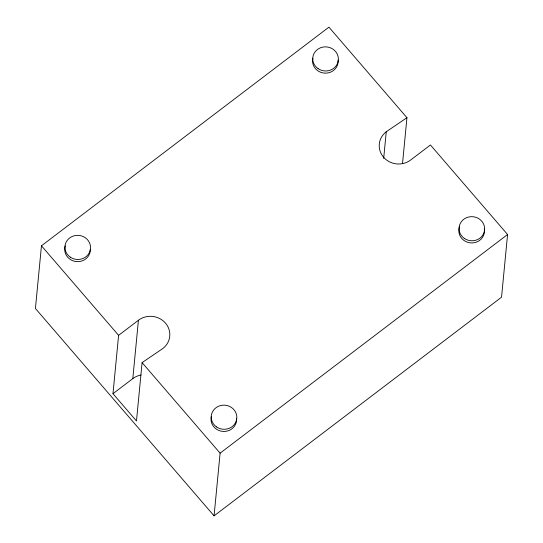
<?xml version="1.0" encoding="UTF-8"?>
<svg xmlns="http://www.w3.org/2000/svg" width="543" height="543" viewBox="0 0 543 543"><rect width="100%" height="100%" fill="white"/><g stroke="black" fill="none" stroke-linecap="round" stroke-linejoin="round"><path stroke-width="0.81" d="M41.458 245.803L35.424 308.485L214.071 515.85L501.542 297.197L507.576 234.515L430.436 144.974L410.61 160.049A19.229 18.095 5.5 0 1 383.562 157.219A19.229 18.095 5.5 0 1 386.249 131.773L406.945 117.702L328.929 27.15L41.458 245.803L118.598 335.343L112.978 393.709L136.476 420.974L142.096 362.615L162.785 348.545A19.229 18.095 5.5 0 0 165.479 323.099A19.229 18.095 5.5 0 0 138.424 320.268L118.598 335.343M112.978 393.709L132.804 378.627L138.424 320.268M214.071 515.85L220.105 453.167L142.096 362.615M383.677 158.454L386.249 131.773M402.526 163.558L406.945 117.702M220.105 453.167L507.576 234.515M236.565 418.348A12.822 12.061 5.5 0 1 222.969 431.413A12.822 12.061 5.5 0 1 211.336 416.495M484.281 229.071A12.822 12.061 5.5 0 1 470.367 242.884A12.822 12.061 5.5 0 1 459.649 226.492M90.328 249.332A12.822 12.061 5.5 0 1 75.837 261.522A12.822 12.061 5.5 0 1 65.269 245.925M338.099 60.042A12.822 12.061 5.5 0 1 324.497 73.115A12.822 12.061 5.5 0 1 312.87 58.196M132.804 378.627A19.229 18.095 5.5 0 1 141.051 375.003M216.548 426.941A12.822 12.061 5.5 0 0 236.775 418.551A12.822 12.061 5.5 0 0 218.741 406.164A12.822 12.061 5.5 0 0 216.548 426.941M464.374 238.445A12.822 12.061 5.5 0 0 484.594 230.062A12.822 12.061 5.5 0 0 466.566 217.668A12.822 12.061 5.5 0 0 464.374 238.445M70.257 257.138A12.822 12.061 5.5 0 0 90.484 248.748A12.822 12.061 5.5 0 0 72.457 236.354A12.822 12.061 5.5 0 0 70.257 257.138M318.083 68.642A12.822 12.061 5.5 0 0 338.303 60.253A12.822 12.061 5.5 0 0 320.275 47.865A12.822 12.061 5.5 0 0 318.083 68.642"/></g></svg>
